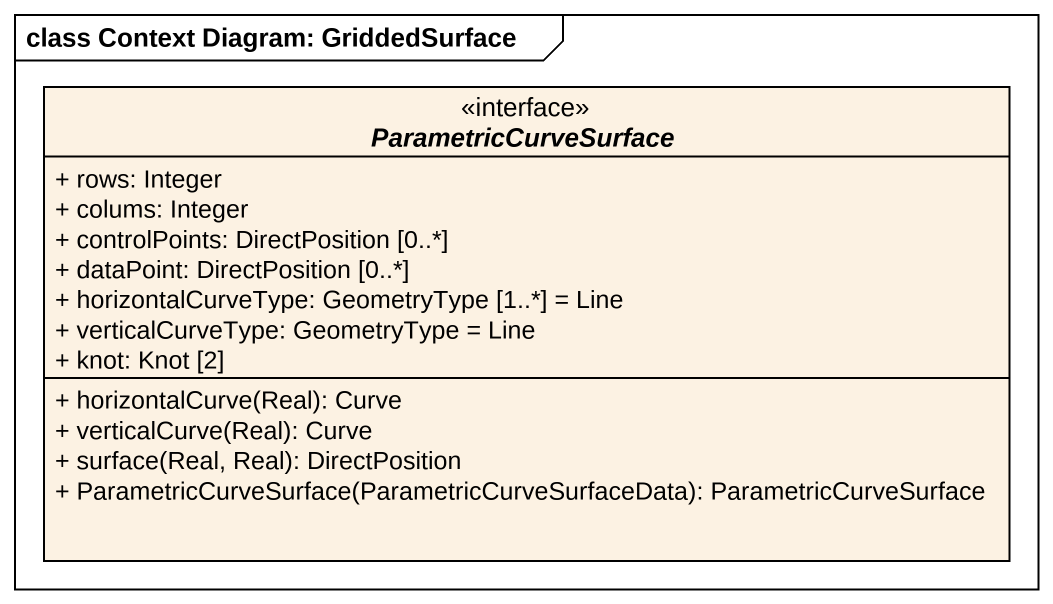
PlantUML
@startuml
mainframe class Context Diagram: GriddedSurface
hide circle
hide empty members
skinparam classAttributeIconSize 0
interface ParametricCurveSurface {
  + rows: Integer
  + colums: Integer
  + controlPoints: DirectPosition [0..*]
  + dataPoint: DirectPosition [0..*]
  + horizontalCurveType: GeometryType [1..*] = Line
  + verticalCurveType: GeometryType = Line
  + knot: Knot [2]
  + horizontalCurve(Real): Curve
  + verticalCurve(Real): Curve
  + surface(Real, Real): DirectPosition
  + ParametricCurveSurface(ParametricCurveSurfaceData): ParametricCurveSurface
}
@enduml
